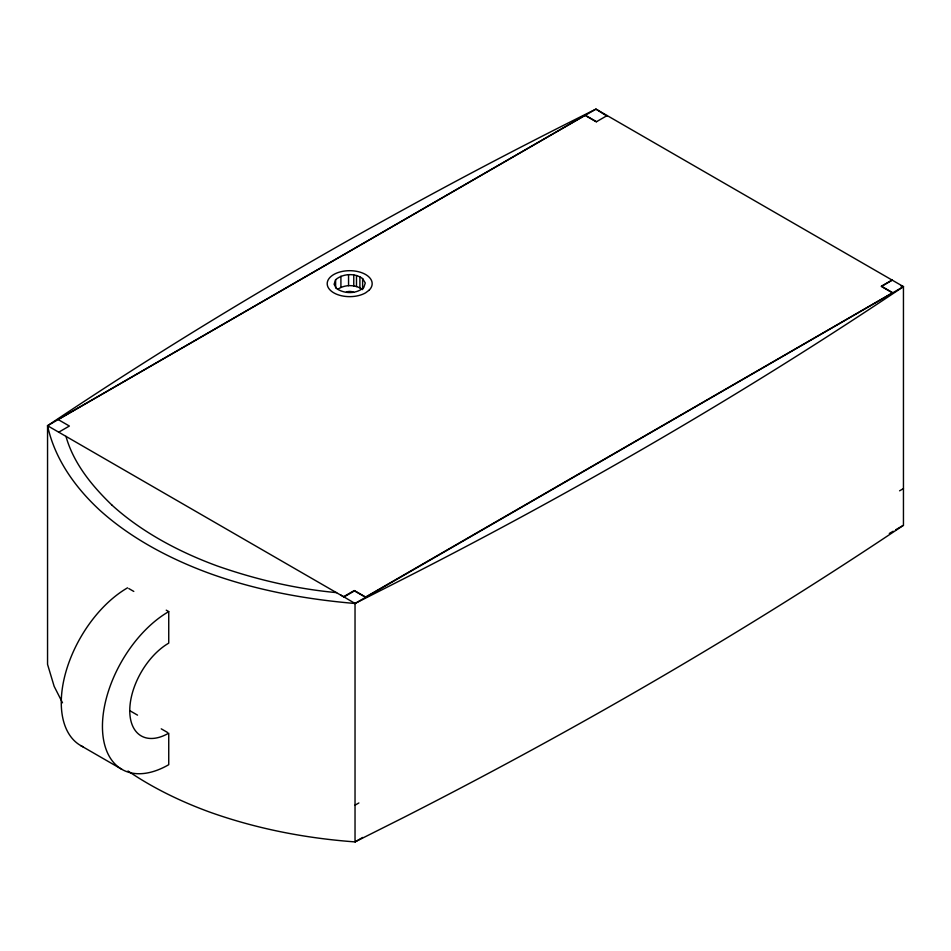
<?xml version="1.0" encoding="UTF-8"?>
<svg xmlns="http://www.w3.org/2000/svg" width="951" height="951" viewBox="0 0 951 951"><rect width="100%" height="100%" fill="white"/><g stroke="black" fill="none" stroke-linecap="round" stroke-linejoin="round"><path stroke-width="1.43" d="M340.957 595.124L355.032 603.481L355.032 841.897C305.485 838.283 256.342 828.749 209.517 812.023A356.126 205.606 0 0 1 128.016 770.999M362.735 837.451L355.032 841.897L403.818 817.396A5171.823 2985.926 0 0 0 903.45 525.309L903.45 286.631L595.968 109.103A5172.002 2986.021 0 0 0 47.55 425.727L47.55 664.369L54.159 686.36L62.516 702.813M335.62 279.713L334.098 284.301L336.749 288.712C344.785 294.002 356.363 294.037 363.757 287.582L365.279 282.994L362.616 278.584C354.782 272.83 342.954 273.484 335.62 279.713L335.62 287.975M337.736 289.318C344.833 284.301 355.543 284.408 362.616 289.591L362.616 278.584M900.68 285.704L903.45 286.631A5171.823 2985.926 0 0 1 403.818 578.719L355.032 603.481C305.544 599.285 256.33 590.309 209.517 573.394A356.126 205.606 0 0 1 99.284 509.748C74.891 487.067 54.694 458.727 47.55 425.727L595.968 109.103L607.213 116.307M58.629 432.253L69.375 426.036L58.094 419.522L584.996 115.321L596.289 121.835L607.142 115.558M891.955 280.117L881.197 286.322L892.478 292.837L365.576 597.05L354.295 590.535L343.537 596.741L47.55 425.727M892.264 280.176L881.625 286.334L892.799 292.789M343.858 597.026L354.497 590.88L365.683 597.335L903.45 286.631M355.032 603.481L365.683 597.335M355.032 805.176L358.884 802.953M899.598 490.811L903.45 488.588M889.316 533.463L893.179 531.24M895.747 529.755L903.45 525.309M336.63 592.628C295.999 588.919 256.021 579.504 217.541 566.071A341.1 196.928 0 0 1 111.968 505.112M585.317 115.249L596.503 121.704M128.801 588.55L133.794 591.427M166.247 610.162L168.743 611.6L168.743 643.138A55.122 31.823 -60 0 0 129.764 710.659A55.122 31.823 -60 0 0 168.743 733.162L168.743 764.699A93.745 54.124 -60 0 1 102.446 726.421A93.745 54.124 -60 0 1 168.743 611.6M130.049 710.825L137.538 715.14M161.254 728.835L167.495 732.436M80.68 745.56L121.871 769.335M111.968 505.112C92.033 485.925 73.56 463.434 65.964 436.354M359.906 276.824L359.906 287.832M356.494 275.528L356.494 286.536M353.76 274.887L353.76 285.906M348.553 274.649L348.553 285.669M340.91 276.182L340.91 287.202M83.189 746.856A93.745 54.124 -60 0 1 65.678 672.654A93.745 54.124 -60 0 1 127.553 587.825M346.461 292.016A5.623 3.245 0 0 1 353.665 292.385M369.154 290.162L365.588 292.849A22.491 12.981 0 0 1 328.559 288.105A22.491 12.981 0 0 1 351.644 270.738A22.491 12.981 0 0 1 369.154 290.162"/></g></svg>
